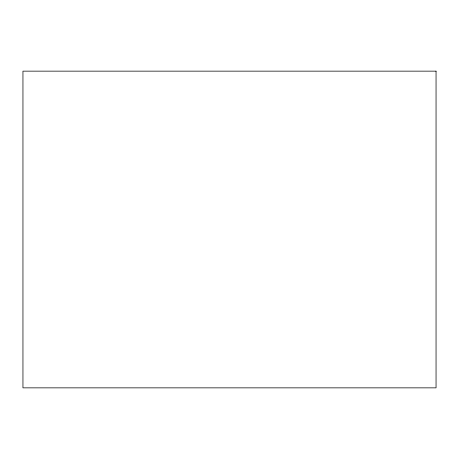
<?xml version="1.0" encoding="UTF-8"?>
<svg xmlns="http://www.w3.org/2000/svg" width="459" height="459" viewBox="0 0 459 459"><rect width="100%" height="100%" fill="white"/><g stroke="black" fill="none" stroke-linecap="round" stroke-linejoin="round"><path stroke-width="0.69" d="M436.05 71.145L22.95 71.145L22.95 387.855L436.05 387.855L436.05 71.145"/></g></svg>
